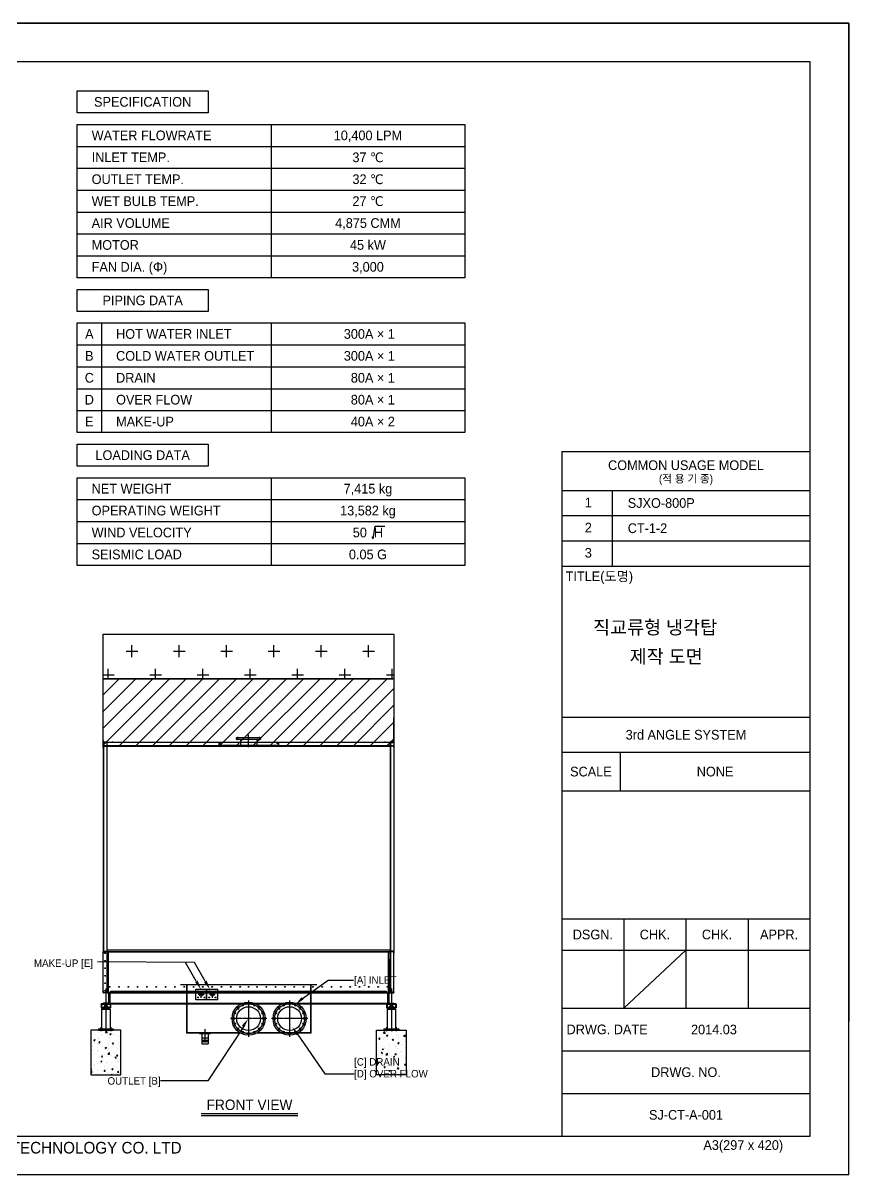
# Model space of a CAD drawing. Header units: millimetres. Extents: x 2322 to 24181, y 2355 to 17812.
# Drawn here: x 13104 to 24181, y 2355 to 17812 of the extents above; entities that cross this region are included whole.
import ezdxf
from ezdxf.enums import TextEntityAlignment as Align

# ---------------------------------------------------------------- set-up
doc = ezdxf.new("R2010")
doc.units = ezdxf.units.MM
for name, pattern in [('CENTER', [65, 60, -2, 1, -2]), ('DGN Style 4', [4.8, 2.4, -1.2, 0, -1.2]), ('HIDDEN', [3, 2, -1])]:
    doc.linetypes.add(name, pattern=pattern)
doc.layers.get('DEFPOINTS').update_dxf_attribs({"color": 140})
for name, color, linetype in [('CENTER', 1, 'CENTER'), ('냉각탑', 7, 'Continuous'), ('냉각탑_box', 1, 'Continuous'), ('냉각탑_dim', 1, 'Continuous'), ('냉각탑_form', 1, 'Continuous'), ('냉각탑_text', 3, 'Continuous'), ('숨은선', 5, 'HIDDEN')]:
    doc.layers.add(name, color=color, linetype=linetype)
doc.layers.add('L(c)', color=1, linetype='DGN Style 4', lineweight=5)
doc.styles.add('돋움', font='Dotum.ttf', dxfattribs={"width": 0.8})

# ---------------------------------------------------------------- blocks, each defined once
blk = doc.blocks.new('9가로피스')
at = {"color": 1}
blk.add_line((-4.5, 0), (4.5, 0), dxfattribs=at)
blk = doc.blocks.new('6세로피스')
at = {"color": 1}
blk.add_line((0, 3), (0, -3), dxfattribs=at)
blk = doc.blocks.new('_Dot스')
at = {"color": 1}
blk.add_line((3, 0), (-3, 0), dxfattribs=at)
blk = doc.blocks.new('6가로피스')
blk.add_blockref('_Dot스', (0, 0))
blk = doc.blocks.new('*U67')
at = {"color": 7}
blk.add_circle((0, 0), 12.5, dxfattribs=at)
blk = doc.blocks.new('9가로')
at = {"color": 1}
blk.add_line((-4.5, 0), (4.5, 0), dxfattribs=at)
blk = doc.blocks.new('*U68')
at = {"color": 7}
blk.add_circle((0, 0), 12.5, dxfattribs=at)
blk = doc.blocks.new('A$C7495f746')
for p, q in [((36, 368), (164, 368)), ((36, 363), (36, 368)), ((164, 363), (36, 363)), ((36, 363), (36, 313)), ((164, 313), (36, 313)), ((43, 363), (43, 320)), ((157, 320), (43, 320)), ((151, 368), (49, 368)), ((76, 334), (76, 320)), ((100, 320), (76, 320)), ((82, 338), (118, 338)), ((82, 313), (118, 313)), ((111, 320), (83, 320)), ((88, 334), (88, 320)), ((91, 295), (91, 313)), ((91, 295), (91, 313)), ((92, 338), (92, 356)), ((92, 338), (92, 356)), ((92, 356), (109, 356)), ((92, 313), (92, 295)), ((93, 356), (93, 338)), ((100, 320), (123, 320)), ((100, 320), (124, 320)), ((108, 356), (108, 338)), ((108, 313), (108, 295)), ((109, 338), (109, 356)), ((109, 338), (109, 356)), ((109, 295), (109, 313)), ((109, 295), (109, 313)), ((112, 334), (112, 320)), ((124, 334), (124, 320)), ((157, 363), (157, 320)), ((164, 363), (164, 368)), ((164, 363), (164, 313)), ((157, 295), (43, 295)), ((43, 295), (43, 31)), ((76, 309), (76, 296)), ((100, 296), (76, 296)), ((111, 295), (83, 295)), ((88, 309), (88, 296)), ((100, 296), (123, 296)), ((100, 296), (124, 296)), ((100, 295), (100, 31)), ((112, 309), (112, 296)), ((124, 309), (124, 296)), ((157, 295), (157, 31)), ((200, 31), (0, 31)), ((0, 31), (0, 13)), ((200, 13), (0, 13)), ((200, 31), (200, 13))]:
    blk.add_line(p, q)
for centre, radius, start, end in [((82, 332), 5.94, 17.2184, 162.7816), ((82, 307), 5.94, 17.2184, 162.7816), ((100, 318), 20.4, 90.4828, 127.3884), ((100, 293), 20.4, 90.4828, 127.3884), ((100, 318), 20.4, 52.6116, 89.5172), ((100, 293), 20.4, 52.6116, 89.5172), ((118, 332), 5.94, 17.2184, 162.7816), ((118, 307), 5.94, 17.2184, 162.7816)]:
    blk.add_arc(centre, radius, start, end)
at = {"layer": 'CENTER'}
for p, q in [((100, 378), (100, 0)), ((35, 53), (35, 0)), ((165, 53), (165, 0))]:
    blk.add_line(p, q, dxfattribs=at)

msp = doc.modelspace()

# ---------------------------------------------------------------- hatches: boundary and pattern name
h = msp.add_hatch()
h.set_pattern_fill('CROSS', scale=50)
h.set_pattern_definition([(0, (-359530.4, 1845803.1), (317.5, 317.5), [158.75, -476.25]), (90, (-359451.02, 1845723.73), (-317.5, 317.5), [158.75, -476.25])])
h.paths.add_polyline_path([(14179, 9612.7), (18079, 9612.7), (18079, 9012.7), (14179, 9012.7)])
h = msp.add_hatch()
h.set_pattern_fill('ANSI31', scale=50)
h.set_pattern_definition([(45, (-359530.4, 1845803.1), (-112.253202, 112.253202), [])])
h.paths.add_polyline_path([(14179, 9012.7), (18079, 9012.7), (18079, 8112.7), (14179, 8112.7)])

# ---------------------------------------------------------------- linework, layer by layer
for p, q in [((14179, 8184.7), (14179, 8490.7)), ((18079, 8184.7), (18079, 8490.7)), ((16294, 8222.7), (15964, 8222.7)), ((15964, 8222.7), (15964, 8202.7)), ((15966, 8200.7), (16292, 8200.7)), ((16020.9, 8200.7), (16020.9, 8120.7)), ((16237.2, 8200.7), (16237.2, 8120.7)), ((16294, 8202.7), (16294, 8222.7)), ((14183, 8184.7), (14179, 8184.7)), ((14179, 8162.7), (14179, 8182.7)), ((14181, 8182.7), (14179, 8182.7)), ((14229, 8162.7), (14179, 8162.7)), ((14179, 8160.7), (14179, 5354.7)), ((14229, 8160.7), (14179, 8160.7)), ((14179, 8160.7), (14229, 8160.7)), ((14229, 8112.7), (14179, 8112.7)), ((14179, 8092.7), (14179, 8112.7)), ((14181, 8092.7), (14179, 8092.7)), ((14183, 8090.7), (14179, 8090.7)), ((14181, 8164.7), (14181, 8182.7)), ((14227, 8164.7), (14181, 8164.7)), ((14181, 8110.7), (14181, 8092.7)), ((14181, 8110.7), (14227, 8110.7)), ((14183, 8166.7), (14183, 8184.7)), ((14183, 8166.7), (14229, 8166.7)), ((14183, 8108.7), (14183, 8090.7)), ((14183, 8108.7), (14229, 8108.7)), ((14227, 8166.7), (14227, 8164.7)), ((14227, 8110.7), (14227, 8108.7)), ((14229, 8160.7), (14229, 5354.7)), ((14231, 8162.7), (18027, 8162.7)), ((14231, 8112.7), (18027, 8112.7)), ((15729, 8148.7), (15729, 8118.7)), ((15729, 8148.7), (15749, 8148.7)), ((15729, 8118.7), (16529, 8118.7)), ((15731, 8146.7), (15731, 8120.7)), ((15731, 8146.7), (15749, 8146.7)), ((15731, 8120.7), (16527, 8120.7)), ((15749, 8148.7), (15749, 8146.7)), ((16509, 8148.7), (16509, 8146.7)), ((16529, 8148.7), (16509, 8148.7)), ((16527, 8146.7), (16509, 8146.7)), ((16527, 8146.7), (16527, 8120.7)), ((16529, 8148.7), (16529, 8118.7)), ((18075, 8166.7), (18029, 8166.7)), ((18029, 8162.7), (18079, 8162.7)), ((18029, 8160.7), (18029, 5354.7)), ((18029, 8160.7), (18079, 8160.7)), ((18079, 8160.7), (18029, 8160.7)), ((18029, 8112.7), (18079, 8112.7)), ((18075, 8108.7), (18029, 8108.7)), ((18031, 8166.7), (18031, 8164.7)), ((18031, 8164.7), (18077, 8164.7)), ((18031, 8110.7), (18031, 8108.7)), ((18077, 8110.7), (18031, 8110.7)), ((18075, 8166.7), (18075, 8184.7)), ((18075, 8184.7), (18079, 8184.7)), ((18075, 8108.7), (18075, 8090.7)), ((18075, 8090.7), (18079, 8090.7)), ((18077, 8164.7), (18077, 8182.7)), ((18077, 8182.7), (18079, 8182.7)), ((18077, 8110.7), (18077, 8092.7)), ((18077, 8092.7), (18079, 8092.7)), ((18079, 8162.7), (18079, 8182.7)), ((18079, 8160.7), (18079, 5354.7)), ((18079, 8092.7), (18079, 8112.7)), ((14179, 5354.7), (14229, 5354.7)), ((14229, 5352.7), (14179, 5352.7)), ((14179, 5332.7), (14179, 5352.7)), ((14229, 5352.7), (14179, 5352.7)), ((14179, 5332.7), (14179, 5352.7)), ((14181, 5332.7), (14179, 5332.7)), ((14181, 5332.7), (14179, 5332.7)), ((14183, 5330.7), (14179, 5330.7)), ((14179, 4824.7), (14179, 5330.7)), ((14183, 5330.7), (14179, 5330.7)), ((14179, 4824.7), (14179, 5330.7)), ((14181, 5350.7), (14181, 5332.7)), ((14181, 5350.7), (14227, 5350.7)), ((14181, 5350.7), (14181, 5332.7)), ((14181, 5350.7), (14227, 5350.7)), ((14183, 5348.7), (14183, 5330.7)), ((14183, 5348.7), (14229, 5348.7)), ((14183, 5348.7), (14183, 5330.7)), ((14183, 5348.7), (14229, 5348.7)), ((14227, 5350.7), (14227, 5348.7)), ((14227, 5350.7), (14227, 5348.7)), ((14229, 5352.7), (14229, 4802.7)), ((14229, 5352.7), (14229, 4802.7)), ((14231, 4802.7), (14231, 5375.7)), ((14231, 5352.7), (18027, 5352.7)), ((14231, 5352.7), (18027, 5352.7)), ((14251, 4802.7), (14251, 5352.7)), ((18007, 4802.7), (18007, 5352.7)), ((18027, 4802.7), (18027, 5375.7)), ((18079, 5354.7), (18029, 5354.7)), ((18029, 5352.7), (18029, 4802.7)), ((18029, 5352.7), (18079, 5352.7)), ((18075, 5348.7), (18029, 5348.7)), ((18031, 5350.7), (18031, 5348.7)), ((18077, 5350.7), (18031, 5350.7)), ((18075, 5348.7), (18075, 5330.7)), ((18075, 5330.7), (18079, 5330.7)), ((18077, 5350.7), (18077, 5332.7)), ((18077, 5332.7), (18079, 5332.7)), ((18079, 5332.7), (18079, 5352.7)), ((18079, 4824.7), (18079, 5330.7)), ((14183, 4824.7), (14179, 4824.7)), ((14183, 4824.7), (14179, 4824.7)), ((14179, 4802.7), (14179, 4822.7)), ((14181, 4822.7), (14179, 4822.7)), ((14179, 4802.7), (14179, 4822.7)), ((14181, 4822.7), (14179, 4822.7)), ((14179, 4802.7), (14179, 4801)), ((14179, 4802.7), (14179, 4801)), ((14254, 4802.7), (14179, 4802.7)), ((14229, 4802.7), (14179, 4802.7)), ((14229, 4802.7), (14179, 4802.7)), ((14181, 4804.7), (14181, 4822.7)), ((14181, 4804.7), (14181, 4822.7)), ((14227, 4804.7), (14181, 4804.7)), ((14227, 4804.7), (14181, 4804.7)), ((14241.7, 4794.1), (14182.7, 4797)), ((14183, 4806.7), (14183, 4824.7)), ((14183, 4806.7), (14183, 4824.7)), ((14183, 4806.7), (14229, 4806.7)), ((14183, 4806.7), (14229, 4806.7)), ((14227, 4806.7), (14227, 4804.7)), ((14227, 4806.7), (14227, 4804.7)), ((14231, 4802.7), (18027, 4802.7)), ((14254, 4802.7), (14254, 4652.7)), ((14281, 4822.7), (17977, 4822.7)), ((14281, 4802.7), (14281, 4822.7)), ((17044, 4907.9), (15214, 4907.9)), ((15214, 4907.9), (15214, 4904.7)), ((17044, 4904.7), (15214, 4904.7)), ((15295.8, 4907.9), (15295.8, 4257.9)), ((15299, 4907.9), (15299, 4257.9)), ((15421, 4705.9), (15421, 4849.9)), ((15421, 4849.9), (15565, 4849.9)), ((15565, 4705.9), (15565, 4849.9)), ((15571, 4705.9), (15571, 4849.9)), ((15571, 4849.9), (15715, 4849.9)), ((15715, 4705.9), (15715, 4849.9)), ((16959, 4907.9), (16959, 4257.9)), ((16962.2, 4907.9), (16962.2, 4257.9)), ((17044, 4907.9), (17044, 4904.7)), ((17977, 4802.7), (17977, 4822.7)), ((18004, 4802.7), (18004, 4652.7)), ((18004, 4802.7), (18079, 4802.7)), ((18016.4, 4794.1), (18075.4, 4797)), ((18075, 4806.7), (18029, 4806.7)), ((18029, 4802.7), (18079, 4802.7)), ((18031, 4806.7), (18031, 4804.7)), ((18031, 4804.7), (18077, 4804.7)), ((18075, 4806.7), (18075, 4824.7)), ((18075, 4824.7), (18079, 4824.7)), ((18077, 4804.7), (18077, 4822.7)), ((18077, 4822.7), (18079, 4822.7)), ((18079, 4802.7), (18079, 4822.7)), ((18079, 4802.7), (18079, 4801)), ((18079, 4802.7), (18079, 4801)), ((14179, 4654.3), (14179, 4653)), ((14179, 4652.7), (14179, 4654.3)), ((14254, 4652.7), (14179, 4652.7)), ((14254, 4652.7), (14179, 4652.7)), ((14241.7, 4661.3), (14182.7, 4658.3)), ((14249, 4786.1), (14249, 4669.3)), ((15565, 4705.9), (15421, 4705.9)), ((15715, 4705.9), (15571, 4705.9)), ((18004, 4652.7), (18079, 4652.7)), ((18004, 4652.7), (18079, 4652.7)), ((18009, 4786.1), (18009, 4669.3)), ((18016.4, 4661.3), (18075.4, 4658.3)), ((18079, 4654.3), (18079, 4653)), ((18079, 4652.7), (18079, 4654.3)), ((14314, 4297.7), (14114, 4297.7)), ((16016.3, 4261.1), (15295.8, 4261.1)), ((16021.9, 4257.9), (15295.8, 4257.9)), ((15469, 4263.1), (15469, 4266.3)), ((15469, 4266.3), (15619, 4266.3)), ((15469, 4263.1), (15619, 4263.1)), ((15469, 4252.7), (15469, 4255.9)), ((15469, 4255.9), (15619, 4255.9)), ((15469, 4252.7), (15619, 4252.7)), ((15499.5, 4263.1), (15499.5, 4113.1)), ((15499.5, 4252.7), (15499.5, 4145.9)), ((15499.5, 4195.9), (15588.6, 4195.9)), ((15588.6, 4263.1), (15588.6, 4113.1)), ((15588.6, 4252.7), (15588.6, 4145.9)), ((15619, 4266.3), (15619, 4263.1)), ((15619, 4255.9), (15619, 4252.7)), ((16962.2, 4257.9), (16236.2, 4257.9)), ((16962.2, 4261.1), (16241.8, 4261.1)), ((18144, 4297.7), (17944, 4297.7)), ((15499.5, 4163.1), (15588.6, 4163.1)), ((15499.5, 4145.9), (15588.6, 4145.9)), ((15499.5, 4113.1), (15588.6, 4113.1))]:
    msp.add_line(p, q)
at = {"color": 1}
for p, q in [((14204, 8165.7), (14204, 8159.7)), ((14204, 8115.7), (14204, 8109.7)), ((14236, 8125.2), (14222, 8125.2)), ((14236, 8050.2), (14222, 8050.2)), ((14233.5, 8087.7), (14224.5, 8087.7)), ((14233.5, 8081.7), (14224.5, 8081.7)), ((14261.5, 8115.7), (14261.5, 8109.7)), ((14304, 8169.7), (14304, 8155.7)), ((15766.5, 8115.7), (15766.5, 8109.7)), ((15911.5, 8115.7), (15911.5, 8109.7)), ((16056.5, 8115.7), (16056.5, 8109.7)), ((16201.5, 8115.7), (16201.5, 8109.7)), ((16346.5, 8115.7), (16346.5, 8109.7)), ((16491.5, 8115.7), (16491.5, 8109.7)), ((17954, 8169.7), (17954, 8155.7)), ((17996.5, 8115.7), (17996.5, 8109.7)), ((18022, 8125.2), (18036, 8125.2)), ((18022, 8050.2), (18036, 8050.2)), ((18024.5, 8087.7), (18033.5, 8087.7)), ((18024.5, 8081.7), (18033.5, 8081.7)), ((18054, 8165.7), (18054, 8159.7)), ((18054, 8115.7), (18054, 8109.7)), ((14233.5, 7956.7), (14224.5, 7956.7)), ((14233.5, 7937.7), (14224.5, 7937.7)), ((14233.5, 7894.7), (14224.5, 7894.7)), ((14233.5, 7886.2), (14224.5, 7886.2)), ((18024.5, 7956.7), (18033.5, 7956.7)), ((18024.5, 7937.7), (18033.5, 7937.7)), ((18024.5, 7894.7), (18033.5, 7894.7)), ((18024.5, 7886.2), (18033.5, 7886.2)), ((14233.5, 7844.7), (14224.5, 7844.7)), ((18024.5, 7844.7), (18033.5, 7844.7)), ((14233.5, 6766.7), (14224.5, 6766.7)), ((14233.5, 6738.7), (14224.5, 6738.7)), ((18024.5, 6766.7), (18033.5, 6766.7)), ((18024.5, 6738.7), (18033.5, 6738.7)), ((14236, 5465.2), (14222, 5465.2)), ((18022, 5465.2), (18036, 5465.2)), ((14204, 5355.7), (14204, 5349.7)), ((14236, 5390.2), (14222, 5390.2)), ((14233.5, 5365.7), (14224.5, 5365.7)), ((14304, 5359.7), (14304, 5345.7)), ((17954, 5359.7), (17954, 5345.7)), ((18022, 5390.2), (18036, 5390.2)), ((18024.5, 5365.7), (18033.5, 5365.7)), ((18054, 5355.7), (18054, 5349.7)), ((14233.5, 5039.7), (14224.5, 5039.7)), ((14233.5, 4989.7), (14224.5, 4989.7)), ((18024.5, 5039.7), (18033.5, 5039.7)), ((18024.5, 4989.7), (18033.5, 4989.7)), ((14204, 4811.7), (14204, 4793.7)), ((14204, 4810.8), (14204, 4792.8)), ((18054, 4811.7), (18054, 4793.7)), ((18054, 4810.8), (18054, 4792.8)), ((14214, 4661.7), (14214, 4643.7)), ((14214, 4658.7), (14214, 4646.7)), ((14245, 4765.2), (14263, 4765.2)), ((14245, 4690.2), (14263, 4690.2)), ((14246.5, 4765.2), (14261.5, 4765.2)), ((14246.5, 4690.2), (14261.5, 4690.2)), ((18013, 4765.2), (17995, 4765.2)), ((17995, 4690.2), (18013, 4690.2)), ((18013, 4690.2), (17995, 4690.2)), ((17996.5, 4765.2), (18011.5, 4765.2)), ((17996.5, 4690.2), (18011.5, 4690.2)), ((18044, 4661.7), (18044, 4643.7)), ((18044, 4658.7), (18044, 4646.7)), ((15499, 4270.8), (15499, 4261.8)), ((15589, 4270.8), (15589, 4261.8)), ((15491.4, 3181.5), (16791.4, 3181.5)), ((15491.4, 3151.5), (16791.4, 3151.5))]:
    msp.add_line(p, q, dxfattribs=at)
at = {"color": 7}
for p, q in [((14231, 5375.7), (18027, 5375.7)), ((16959, 4907.9), (16959, 4257.9))]:
    msp.add_line(p, q, dxfattribs=at)
at = {"color": 8}
for p, q in [((14414, 4297.7), (14014, 4297.7)), ((14014, 4297.7), (14014, 3697.7)), ((14414, 3697.7), (14414, 4297.7)), ((17844, 3697.7), (17844, 4297.7)), ((17844, 4297.7), (18244, 4297.7)), ((18244, 4297.7), (18244, 3697.7)), ((14014, 3697.7), (14414, 3697.7)), ((18244, 3697.7), (17844, 3697.7))]:
    msp.add_line(p, q, dxfattribs=at)
at = {"color": 8, "linetype": 'Continuous'}
for p, q in [((14020.1, 4269.4), (14020.1, 4269.4)), ((14026, 4247.5), (14026, 4247.5)), ((14117.1, 4180.6), (14117.1, 4180.6)), ((14120.8, 4183.3), (14120.8, 4183.3)), ((14123.8, 4267.9), (14123.8, 4267.9)), ((14161.6, 4241.7), (14161.6, 4241.7)), ((14168.2, 4294.9), (14168.2, 4294.9)), ((14170.7, 4219.9), (14170.7, 4219.9)), ((14208.7, 4267.3), (14228.5, 4287.9)), ((14208.7, 4267.3), (14231.3, 4263.8)), ((14231.3, 4263.8), (14228.5, 4287.9)), ((14234.3, 4228.2), (14234.3, 4228.2)), ((14249.1, 4199.6), (14249.1, 4199.6)), ((14252.1, 4284.1), (14252.1, 4284.1)), ((14265.2, 4206), (14265.2, 4206)), ((14268.4, 4245.9), (14286.2, 4252.7)), ((14268.4, 4245.9), (14281.1, 4237.4)), ((14281.1, 4237.4), (14286.2, 4252.7)), ((14297.2, 4236), (14297.2, 4236)), ((14330.4, 4240.9), (14330.4, 4240.9)), ((14381, 4218.6), (14381, 4218.6)), ((14413.3, 4231.4), (14413.3, 4231.4)), ((17869.9, 4287.3), (17869.9, 4287.3)), ((17873.1, 4216.2), (17873.1, 4216.2)), ((17875.1, 4178.8), (17887.4, 4193.4)), ((17875.1, 4178.8), (17890.3, 4177.5)), ((17878.2, 4190), (17878.2, 4190)), ((17881.2, 4274.5), (17881.2, 4274.5)), ((17890.2, 4177.4), (17887.2, 4193.4)), ((17926.6, 4182.1), (17926.6, 4182.1)), ((17936.5, 4257.7), (17956.3, 4278.3)), ((17936.5, 4257.7), (17959.1, 4254.2)), ((17959, 4254.1), (17956.2, 4278.3)), ((17966.9, 4198.4), (17966.9, 4198.4)), ((17980.5, 4226.7), (17998.3, 4233.5)), ((17980.5, 4226.7), (17993.2, 4218.1)), ((17993.2, 4218.1), (17998.3, 4233.5)), ((17995.9, 4175.2), (17995.9, 4175.2)), ((17999.1, 4267), (17999.1, 4267)), ((18008.6, 4210.5), (18008.6, 4210.5)), ((18008.6, 4207.9), (18008.6, 4207.9)), ((18011.7, 4292.4), (18011.7, 4292.4)), ((18057.3, 4162.9), (18069.5, 4177.5)), ((18062.2, 4176.3), (18062.2, 4176.3)), ((18062.7, 4275.3), (18062.7, 4275.3)), ((18072.4, 4161.5), (18069.4, 4177.4)), ((18092.1, 4187.8), (18092.1, 4187.8)), ((18115.1, 4223.8), (18115.1, 4223.8)), ((18136.9, 4224.1), (18136.9, 4224.1)), ((18144.2, 4204.7), (18144.2, 4204.7)), ((18158.9, 4288), (18158.9, 4288)), ((18207.5, 4215.7), (18230.1, 4212.2)), ((18207.6, 4215.6), (18227.3, 4236.2)), ((18230.1, 4212.1), (18227.3, 4236.2)), ((14030.1, 4083.6), (14030.1, 4083.6)), ((14037, 4019.5), (14037, 4019.5)), ((14055, 4164), (14072.8, 4170.8)), ((14055, 4164), (14067.6, 4155.5)), ((14067.6, 4155.5), (14072.8, 4170.8)), ((14100.6, 4027.9), (14100.6, 4027.9)), ((14103.8, 4119.7), (14103.8, 4119.7)), ((14106.6, 4029), (14106.6, 4029)), ((14112.1, 4112), (14112.1, 4112)), ((14117.7, 4098.8), (14117.7, 4098.8)), ((14119.7, 4131.4), (14132, 4146)), ((14119.7, 4131.4), (14134.9, 4130.1)), ((14134.8, 4130.1), (14131.9, 4146)), ((14165.7, 4077.8), (14165.7, 4077.8)), ((14167.4, 4128.1), (14167.4, 4128.1)), ((14196.8, 4040.5), (14196.8, 4040.5)), ((14206.6, 4061.7), (14224.4, 4068.6)), ((14206.6, 4061.7), (14219.2, 4053.2)), ((14219.2, 4053.2), (14224.4, 4068.5)), ((14242.9, 4030.5), (14242.9, 4030.5)), ((14246, 4115), (14246, 4115)), ((14247.7, 4106.2), (14247.7, 4106.2)), ((14254.7, 4054.4), (14254.7, 4054.4)), ((14263.6, 4140.7), (14263.6, 4140.7)), ((14301.3, 4072.1), (14301.3, 4072.1)), ((14301.9, 4115.5), (14314.2, 4130.1)), ((14301.9, 4115.5), (14317.1, 4114.1)), ((14317, 4114.1), (14314, 4130)), ((14357.2, 4061.7), (14357.2, 4061.7)), ((14374.8, 4049.5), (14374.8, 4049.5)), ((14377.9, 4134.1), (14377.9, 4134.1)), ((14383.3, 4100.5), (14383.3, 4100.5)), ((14402.8, 4079.9), (14402.8, 4079.9)), ((17865.5, 4066.6), (17865.5, 4066.6)), ((17872, 4020.9), (17872, 4020.9)), ((17875.1, 4105.4), (17875.1, 4105.4)), ((17918.7, 4042.5), (17936.5, 4049.3)), ((17918.7, 4042.5), (17931.4, 4033.9)), ((17929.1, 4075), (17929.1, 4075)), ((17931.4, 4033.9), (17936.5, 4049.3)), ((17932.3, 4166.8), (17932.3, 4166.8)), ((17956.4, 4046.8), (17956.4, 4046.8)), ((17958.1, 4081.3), (17958.1, 4081.3)), ((18002.4, 4038.8), (18002.4, 4038.8)), ((18005.5, 4123.3), (18005.5, 4123.3)), ((18025.3, 4087.6), (18025.3, 4087.6)), ((18057.3, 4162.9), (18072.5, 4161.5)), ((18093.7, 4075.6), (18093.7, 4075.6)), ((18104.6, 4072.2), (18104.6, 4072.2)), ((18130.7, 4055), (18130.7, 4055)), ((18132.1, 4124.4), (18144.8, 4115.9)), ((18132.2, 4124.4), (18149.9, 4131.2)), ((18133.8, 4139.6), (18133.8, 4139.6)), ((18144.8, 4115.9), (18149.9, 4131.2)), ((18185.7, 4108.8), (18185.7, 4108.8)), ((18197.8, 4170.6), (18197.8, 4170.6)), ((18229.3, 4069.9), (18229.3, 4069.9)), ((18239.5, 4146.9), (18244, 4152.4)), ((18239.5, 4146.9), (18244, 4146.5)), ((14019.3, 3947.8), (14019.3, 3947.8)), ((14033.8, 3927.7), (14033.8, 3927.7)), ((14061.6, 3982.8), (14061.6, 3982.8)), ((14111.5, 3929.6), (14111.5, 3929.6)), ((14114.6, 4014.2), (14114.6, 4014.2)), ((14130, 3940.4), (14130, 3940.4)), ((14144.8, 3877.5), (14162.6, 3884.4)), ((14144.8, 3877.5), (14157.4, 3869)), ((14155, 3940.4), (14167.2, 3954.9)), ((14155, 3940.3), (14170.1, 3939)), ((14157.4, 3869), (14162.6, 3884.3)), ((14170, 3939), (14167.1, 3954.9)), ((14167.4, 3973.2), (14167.4, 3973.2)), ((14197.2, 3977.1), (14197.2, 3977.1)), ((14239.8, 3945.9), (14239.8, 3945.9)), ((14242.4, 3977.8), (14262.2, 3998.5)), ((14242.4, 3977.9), (14265, 3974.4)), ((14265, 3974.3), (14262.2, 3998.5)), ((14264.5, 3884.3), (14264.5, 3884.3)), ((14287.2, 3869.7), (14287.2, 3869.7)), ((14290.4, 3961.5), (14290.4, 3961.5)), ((14315.6, 3998.7), (14315.6, 3998.7)), ((14332.8, 3971.4), (14332.8, 3971.4)), ((14337.1, 3924.4), (14349.4, 3939)), ((14337.1, 3924.4), (14352.3, 3923.1)), ((14352.2, 3923.1), (14349.3, 3939)), ((14354, 3969.8), (14354, 3969.8)), ((14358.2, 3959.5), (14376, 3966.3)), ((14358.2, 3959.4), (14370.9, 3950.9)), ((14368.6, 3880.4), (14368.6, 3880.4)), ((14370.9, 3950.9), (14376, 3966.3)), ((14371.7, 3964.9), (14371.7, 3964.9)), ((14383.4, 3882.3), (14383.4, 3882.3)), ((14412.6, 3909.8), (14412.6, 3909.8)), ((17856.9, 3858.3), (17874.7, 3865.1)), ((17862.3, 3974.8), (17862.3, 3974.8)), ((17868.9, 3936.3), (17868.9, 3936.3)), ((17869.2, 3965.6), (17869.2, 3965.6)), ((17869.6, 3849.8), (17874.7, 3865.1)), ((17891.6, 3887.3), (17891.6, 3887.3)), ((17908.6, 3951.5), (17908.6, 3951.5)), ((17910.4, 3987.7), (17922.6, 4002.3)), ((17910.4, 3987.7), (17925.5, 3986.4)), ((17925.4, 3986.4), (17922.5, 4002.3)), ((17958.5, 3987.5), (17958.5, 3987.5)), ((17962.2, 3917.4), (17962.2, 3917.4)), ((17966.2, 3876.7), (17966.2, 3876.7)), ((17970.1, 3968.2), (17992.7, 3964.7)), ((17970.2, 3968.2), (17989.9, 3988.8)), ((17992.7, 3964.7), (17989.9, 3988.8)), ((17996.2, 3869.6), (17996.2, 3869.6)), ((17999.3, 3954.2), (17999.3, 3954.2)), ((18017.3, 3991), (18017.3, 3991)), ((18044.2, 3945.8), (18044.2, 3945.8)), ((18052.1, 3908.4), (18052.1, 3908.4)), ((18070.3, 3940.2), (18083, 3931.7)), ((18070.4, 3940.2), (18088.1, 3947.1)), ((18083, 3931.7), (18088.1, 3947)), ((18092.5, 3971.8), (18104.8, 3986.4)), ((18092.5, 3971.8), (18107.7, 3970.5)), ((18097.8, 3911.7), (18097.8, 3911.7)), ((18107.6, 3970.5), (18104.7, 3986.4)), ((18114.3, 3902.2), (18114.3, 3902.2)), ((18115.6, 3916.8), (18115.6, 3916.8)), ((18118.9, 4008.6), (18118.9, 4008.6)), ((18124.5, 3885.9), (18124.5, 3885.9)), ((18127.6, 3970.5), (18127.6, 3970.5)), ((18165.4, 4016.5), (18165.4, 4016.5)), ((18179.8, 3940.1), (18179.8, 3940.1)), ((18182.5, 4017), (18182.5, 4017)), ((18211.8, 3929.4), (18211.8, 3929.4)), ((18233.4, 3906), (18233.4, 3906)), ((18241.2, 3926.1), (18244, 3929.1)), ((18241.2, 3926.2), (18244, 3925.7)), ((14014, 3772.4), (14020.3, 3779.8)), ((14014, 3764.7), (14023.2, 3763.9)), ((14014, 3739.8), (14024.8, 3751)), ((14014, 3729), (14027.6, 3727)), ((14023.1, 3763.9), (14020.2, 3779.8)), ((14027.6, 3726.9), (14024.8, 3751)), ((14063.2, 3840.2), (14063.2, 3840.2)), ((14065.7, 3818.9), (14065.7, 3818.9)), ((14097.2, 3718.2), (14097.2, 3718.2)), ((14105.3, 3760.5), (14105.3, 3760.5)), ((14108.4, 3845.1), (14108.4, 3845.1)), ((14116.3, 3858.9), (14116.3, 3858.9)), ((14147.7, 3847.3), (14147.7, 3847.3)), ((14156.8, 3761.1), (14156.8, 3761.1)), ((14190.2, 3749.3), (14202.5, 3763.9)), ((14190.2, 3749.3), (14205.4, 3748)), ((14201.3, 3813.2), (14201.3, 3813.2)), ((14205.3, 3747.9), (14202.3, 3763.9)), ((14220.4, 3769.5), (14220.4, 3769.5)), ((14223.6, 3861.3), (14223.6, 3861.3)), ((14232.8, 3712.5), (14232.8, 3712.5)), ((14233.6, 3776.8), (14233.6, 3776.8)), ((14236.7, 3861.3), (14236.7, 3861.3)), ((14254, 3732.8), (14254, 3732.8)), ((14283.3, 3841.6), (14283.3, 3841.6)), ((14296.4, 3775.3), (14314.2, 3782.1)), ((14296.4, 3775.3), (14309.1, 3766.7)), ((14309.1, 3766.7), (14314.2, 3782.1)), ((14316.5, 3782.1), (14316.5, 3782.1)), ((14336.9, 3807.5), (14336.9, 3807.5)), ((14362.4, 3711.3), (14362.4, 3711.3)), ((14365.5, 3795.8), (14365.5, 3795.8)), ((14372.4, 3733.4), (14384.6, 3747.9)), ((14372.4, 3733.4), (14387.6, 3732)), ((14387.5, 3732), (14384.5, 3747.9)), ((14402.1, 3758.2), (14402.1, 3758.2)), ((17856.9, 3858.3), (17869.6, 3849.8)), ((17858.1, 3822.4), (17858.1, 3822.4)), ((17862.7, 3767.2), (17862.7, 3767.2)), ((17865.8, 3851.8), (17865.8, 3851.8)), ((17945.6, 3796.7), (17957.8, 3811.3)), ((17945.6, 3796.7), (17960.8, 3795.4)), ((17955.7, 3725.2), (17955.7, 3725.2)), ((17960.7, 3795.3), (17957.7, 3811.3)), ((17982, 3716.4), (17982, 3716.4)), ((17985.2, 3808.2), (17985.2, 3808.2)), ((17993.1, 3785.1), (17993.1, 3785.1)), ((17993.7, 3816.7), (17993.7, 3816.7)), ((18008.5, 3756), (18026.3, 3762.9)), ((18008.5, 3756), (18021.2, 3747.5)), ((18021.2, 3747.5), (18026.3, 3762.8)), ((18048.8, 3816.6), (18048.8, 3816.6)), ((18078.2, 3729.1), (18078.2, 3729.1)), ((18103.8, 3750.6), (18103.8, 3750.6)), ((18118.3, 3716.8), (18118.3, 3716.8)), ((18121.4, 3801.4), (18121.4, 3801.4)), ((18127.8, 3780.7), (18140, 3795.3)), ((18127.8, 3780.7), (18143, 3779.4)), ((18129.3, 3811), (18129.3, 3811)), ((18142.8, 3779.4), (18139.9, 3795.3)), ((18145, 3829.3), (18145, 3829.3)), ((18222, 3838), (18239.7, 3844.8)), ((18222, 3837.9), (18234.6, 3829.4)), ((18234.6, 3829.4), (18239.7, 3844.8)), ((18238.6, 3750.2), (18238.6, 3750.2)), ((14094.3, 3697.7), (14100.8, 3700.2)), ((14100, 3697.7), (14100.8, 3700.2)), ((14105.8, 3707.4), (14105.8, 3707.4)), ((14285, 3697.7), (14295.9, 3709)), ((14297.2, 3697.7), (14295.8, 3709)), ((14368.4, 3706.8), (14368.4, 3706.8)), ((14410.1, 3703.1), (14410.1, 3703.1)), ((17918.4, 3708), (17918.4, 3708)), ((17990, 3700.5), (17990, 3700.5)), ((18022, 3697.7), (18023.6, 3699.3)), ((18023.8, 3697.7), (18023.6, 3699.3))]:
    msp.add_line(p, q, dxfattribs=at)
at = {"color": 2}
for p, q in [((15499, 4264.1), (15499, 4258.1)), ((15589, 4264.1), (15589, 4258.1))]:
    msp.add_line(p, q, dxfattribs=at)
for points in [[(14179, 9612.7), (18079, 9612.7), (18079, 9012.7), (14179, 9012.7)], [(14179, 9012.7), (18079, 9012.7), (18079, 8112.7), (14179, 8112.7)]]:
    msp.add_lwpolyline(points, close=True)
for centre, radius in [((14204, 5327.7), 3), ((14204, 5227.7), 3), ((14204, 5127.7), 3), ((14204, 5027.7), 3), ((14204, 4927.7), 3), ((14204, 4827.7), 3), ((14266, 4877.7), 4.5), ((14391, 4877.7), 4.5), ((14516, 4877.7), 4.5), ((14641, 4877.7), 4.5), ((14766, 4877.7), 4.5), ((14891, 4877.7), 4.5), ((15016, 4877.7), 4.5), ((15141, 4877.7), 4.5), ((15266, 4877.7), 4.5), ((15391, 4877.7), 4.5), ((15451, 4819.9), 4.5), ((15493, 4777.9), 24.3), ((15516, 4877.7), 4.5), ((15535, 4819.9), 4.5), ((15601, 4819.9), 4.5), ((15643, 4777.9), 24.3), ((15641, 4877.7), 4.5), ((15685, 4819.9), 4.5), ((15766, 4877.7), 4.5), ((15891, 4877.7), 4.5), ((16016, 4877.7), 4.5), ((16129, 4877.7), 4.5), ((16242, 4877.7), 4.5), ((16367, 4877.7), 4.5), ((16492, 4877.7), 4.5), ((16617, 4877.7), 4.5), ((16742, 4877.7), 4.5), ((16867, 4877.7), 4.5), ((16992, 4877.7), 4.5), ((17117, 4877.7), 4.5), ((17242, 4877.7), 4.5), ((17367, 4877.7), 4.5), ((17492, 4877.7), 4.5), ((17617, 4877.7), 4.5), ((17742, 4877.7), 4.5), ((17867, 4877.7), 4.5), ((17992, 4877.7), 4.5), ((15451, 4735.9), 4.5), ((15535, 4735.9), 4.5), ((15601, 4735.9), 4.5), ((15685, 4735.9), 4.5)]:
    msp.add_circle(centre, radius)
at = {"color": 7}
for centre, radius in [((16129, 4452.9), 222.5), ((16679, 4452.9), 222.5), ((16129, 4452.9), 159.3), ((16679, 4452.9), 159.3)]:
    msp.add_circle(centre, radius, dxfattribs=at)
for centre, radius, start, end in [((15966, 8202.7), 2, 180, 270), ((16292, 8202.7), 2, 270, 0), ((14183, 4801), 4, 180, 265), ((14241, 4786.1), 8, 0, 85), ((18017, 4786.1), 8, 95, 180), ((18075, 4801), 4, 275, 0), ((14183, 4654.3), 4, 95, 180), ((14241, 4669.3), 8, 275, 0), ((18017, 4669.3), 8, 180, 265), ((18075, 4654.3), 4, 0, 85)]:
    msp.add_arc(centre, radius, start, end)
at = {"layer": 'CENTER'}
for p, q in [((16129, 8096.1), (16129, 8261.7)), ((14211.5, 5327.7), (14196.5, 5327.7)), ((14204, 5335.2), (14204, 5320.2)), ((14211.5, 5227.7), (14196.5, 5227.7)), ((14211.5, 5127.7), (14196.5, 5127.7)), ((14204, 5235.2), (14204, 5220.2)), ((14204, 5135.2), (14204, 5120.2)), ((14211.5, 5027.7), (14196.5, 5027.7)), ((14204, 5035.2), (14204, 5020.2)), ((14211.5, 4927.7), (14196.5, 4927.7)), ((14211.5, 4827.7), (14196.5, 4827.7)), ((14204, 4935.2), (14204, 4920.2)), ((14204, 4835.2), (14204, 4820.2)), ((14214, 4857.2), (14214, 4603.4)), ((14273.5, 4877.7), (14258.5, 4877.7)), ((14266, 4870.2), (14266, 4885.2)), ((14398.5, 4877.7), (14383.5, 4877.7)), ((14391, 4870.2), (14391, 4885.2)), ((14523.5, 4877.7), (14508.5, 4877.7)), ((14516, 4870.2), (14516, 4885.2)), ((14648.5, 4877.7), (14633.5, 4877.7)), ((14641, 4870.2), (14641, 4885.2)), ((14773.5, 4877.7), (14758.5, 4877.7)), ((14766, 4870.2), (14766, 4885.2)), ((14898.5, 4877.7), (14883.5, 4877.7)), ((14891, 4870.2), (14891, 4885.2)), ((15023.5, 4877.7), (15008.5, 4877.7)), ((15016, 4870.2), (15016, 4885.2)), ((15148.5, 4877.7), (15133.5, 4877.7)), ((15141, 4870.2), (15141, 4885.2)), ((15273.5, 4877.7), (15258.5, 4877.7)), ((15266, 4870.2), (15266, 4885.2)), ((15398.5, 4877.7), (15383.5, 4877.7)), ((15391, 4870.2), (15391, 4885.2)), ((15458.5, 4819.9), (15443.5, 4819.9)), ((15451, 4827.4), (15451, 4812.4)), ((15493, 4733.4), (15493, 4822.4)), ((15523.5, 4877.7), (15508.5, 4877.7)), ((15516, 4870.2), (15516, 4885.2)), ((15527.5, 4819.9), (15542.5, 4819.9)), ((15535, 4827.4), (15535, 4812.4)), ((15608.5, 4819.9), (15593.5, 4819.9)), ((15601, 4827.4), (15601, 4812.4)), ((15648.5, 4877.7), (15633.5, 4877.7)), ((15641, 4870.2), (15641, 4885.2)), ((15643, 4733.4), (15643, 4822.4)), ((15677.5, 4819.9), (15692.5, 4819.9)), ((15685, 4827.4), (15685, 4812.4)), ((15773.5, 4877.7), (15758.5, 4877.7)), ((15766, 4870.2), (15766, 4885.2)), ((15898.5, 4877.7), (15883.5, 4877.7)), ((15891, 4870.2), (15891, 4885.2)), ((16023.5, 4877.7), (16008.5, 4877.7)), ((16016, 4870.2), (16016, 4885.2)), ((16136.5, 4877.7), (16121.5, 4877.7)), ((16129, 4870.2), (16129, 4885.2)), ((16249.5, 4877.7), (16234.5, 4877.7)), ((16242, 4870.2), (16242, 4885.2)), ((16374.5, 4877.7), (16359.5, 4877.7)), ((16367, 4870.2), (16367, 4885.2)), ((16499.5, 4877.7), (16484.5, 4877.7)), ((16492, 4870.2), (16492, 4885.2)), ((16624.5, 4877.7), (16609.5, 4877.7)), ((16617, 4870.2), (16617, 4885.2)), ((16749.5, 4877.7), (16734.5, 4877.7)), ((16742, 4870.2), (16742, 4885.2)), ((16874.5, 4877.7), (16859.5, 4877.7)), ((16867, 4870.2), (16867, 4885.2)), ((16999.5, 4877.7), (16984.5, 4877.7)), ((16992, 4870.2), (16992, 4885.2)), ((17124.5, 4877.7), (17109.5, 4877.7)), ((17117, 4870.2), (17117, 4885.2)), ((17249.5, 4877.7), (17234.5, 4877.7)), ((17242, 4870.2), (17242, 4885.2)), ((17374.5, 4877.7), (17359.5, 4877.7)), ((17367, 4870.2), (17367, 4885.2)), ((17499.5, 4877.7), (17484.5, 4877.7)), ((17492, 4870.2), (17492, 4885.2)), ((17624.5, 4877.7), (17609.5, 4877.7)), ((17617, 4870.2), (17617, 4885.2)), ((17749.5, 4877.7), (17734.5, 4877.7)), ((17742, 4870.2), (17742, 4885.2)), ((17874.5, 4877.7), (17859.5, 4877.7)), ((17867, 4870.2), (17867, 4885.2)), ((17999.5, 4877.7), (17984.5, 4877.7)), ((17992, 4870.2), (17992, 4885.2)), ((18044, 4857.2), (18044, 4603.4)), ((15458.5, 4735.9), (15443.5, 4735.9)), ((15451, 4743.4), (15451, 4728.4)), ((15531.4, 4777.9), (15454.6, 4777.9)), ((15527.5, 4735.9), (15542.5, 4735.9)), ((15535, 4743.4), (15535, 4728.4)), ((15608.5, 4735.9), (15593.5, 4735.9)), ((15601, 4743.4), (15601, 4728.4)), ((15681.4, 4777.9), (15604.6, 4777.9)), ((15677.5, 4735.9), (15692.5, 4735.9)), ((15685, 4743.4), (15685, 4728.4)), ((16129, 4697.9), (16129, 4207.9)), ((16679, 4697.9), (16679, 4207.9)), ((16374, 4452.9), (15884, 4452.9)), ((16924, 4452.9), (16434, 4452.9)), ((15544, 4308.7), (15544, 4131.3)), ((15544.1, 4313.3), (15544.1, 4193.3))]:
    msp.add_line(p, q, dxfattribs=at)
for centre in [(16129, 4452.9), (16679, 4452.9)]:
    msp.add_circle(centre, 200, dxfattribs=at)
at = {"layer": 'DEFPOINTS'}
for p, q in [((24181.3, 17812.4), (2322.1, 17812.4)), ((2322.1, 17812.4), (24181.3, 17812.4)), ((24181.3, 17812.4), (24181.3, 4415.9)), ((24181.3, 2354.8), (24181.3, 17812.4)), ((24181.3, 17812.4), (24181.3, 4415.9)), ((24181.3, 2354.8), (2322.1, 2354.8))]:
    msp.add_line(p, q, dxfattribs=at)
at = {"layer": 'L(c)'}
for p, q in [((15984, 8232.7), (15984, 8190.7)), ((16129, 8186.7), (16129, 8246.7)), ((16129, 8232.7), (16129, 8190.7)), ((16274, 8232.7), (16274, 8190.7))]:
    msp.add_line(p, q, dxfattribs=at)
at = {"layer": '냉각탑'}
for p, q in [((14266, 4802.7), (14266, 4652.7)), ((17992, 4795.2), (14266, 4795.2)), ((17992, 4802.7), (17992, 4652.7)), ((14266, 4660.2), (17992, 4660.2))]:
    msp.add_line(p, q, dxfattribs=at)
msp.add_lwpolyline([(18004, 4802.7), (14254, 4802.7), (14254, 4652.7), (18004, 4652.7)], close=True, dxfattribs=at)
at = {"layer": '냉각탑_box'}
for p, q in [((13829.1, 16902), (15586.9, 16902)), ((13829.1, 16607.9), (13829.1, 16902)), ((15586.9, 16902), (15586.9, 16607.9)), ((15586.9, 16607.9), (13829.1, 16607.9)), ((13829.1, 16451.9), (19029.9, 16451.9)), ((13829.1, 14393.5), (13829.1, 16451.9)), ((16429.5, 16451.9), (16429.5, 14393.5)), ((19029.9, 16451.9), (19029.9, 14393.5)), ((13829.1, 16157.9), (19029.9, 16157.9)), ((13829.1, 15863.8), (19029.9, 15863.8)), ((13829.1, 15569.8), (19029.9, 15569.8)), ((13829.1, 15275.7), (19029.9, 15275.7)), ((13829.1, 14981.7), (19029.9, 14981.7)), ((13829.1, 14687.6), (19029.9, 14687.6)), ((19029.9, 14393.5), (13829.1, 14393.5)), ((13829.1, 14237.5), (15586.9, 14237.5)), ((13829.1, 13943.5), (13829.1, 14237.5)), ((15586.9, 14237.5), (15586.9, 13943.5)), ((15586.9, 13943.5), (13829.1, 13943.5)), ((13829.1, 13787.5), (19029.9, 13787.5)), ((13829.1, 12317.2), (13829.1, 13787.5)), ((14156.8, 13787.5), (14156.8, 12317.2)), ((16429.5, 13787.5), (16429.5, 12317.2)), ((19029.9, 13787.5), (19029.9, 12317.2)), ((13829.1, 13493.4), (19029.9, 13493.4)), ((13829.1, 13199.4), (19029.9, 13199.4)), ((13829.1, 12905.3), (19029.9, 12905.3)), ((13829.1, 12611.3), (19029.9, 12611.3)), ((19029.9, 12317.2), (13829.1, 12317.2)), ((13829.1, 12161.2), (15586.9, 12161.2)), ((13829.1, 11867.2), (13829.1, 12161.2)), ((15586.9, 12161.2), (15586.9, 11867.2)), ((15586.9, 11867.2), (13829.1, 11867.2)), ((13829.1, 11711.2), (19029.9, 11711.2)), ((13829.1, 10535), (13829.1, 11711.2)), ((16429.5, 11711.2), (16429.5, 10535)), ((19029.9, 11711.2), (19029.9, 10535)), ((13829.1, 11417.1), (19029.9, 11417.1)), ((13829.1, 11123.1), (19029.9, 11123.1)), ((13829.1, 10829), (19029.9, 10829)), ((19029.9, 10535), (13829.1, 10535))]:
    msp.add_line(p, q, dxfattribs=at)
at = {"layer": '냉각탑_dim', "linetype": 'ByBlock', "lineweight": -2}
for p, q in [((15402.9, 5204.1), (14101.9, 5214.7)), ((15427.7, 4953.4), (15282.9, 5204.1)), ((15547.7, 4953.4), (15402.9, 5204.1)), ((16851.7, 4725), (17196.1, 4970.6)), ((17196.1, 4970.6), (17534.5, 4970.6)), ((16058.6, 4343), (15583.8, 3617)), ((16783.2, 4242), (17153.7, 3713.7)), ((17153.7, 3713.7), (17544.5, 3713.7)), ((15583.8, 3617), (14949, 3617))]:
    msp.add_line(p, q, dxfattribs=at)
at = {"layer": '냉각탑_dim'}
for points in [[(15409.6, 4942.9), (15490.2, 4845.1), (15445.7, 4963.8)], [(15529.6, 4942.9), (15610.2, 4845.1), (15565.7, 4963.8)], [(16865.5, 4709.5), (16758.5, 4641.7), (16837.8, 4740.5)], [(16036.6, 4357.1), (16122.4, 4450.3), (16071.5, 4334.2)], [(16766.1, 4230), (16711.4, 4344.3), (16800.2, 4253.9)]]:
    msp.add_solid(points, dxfattribs=at)
at = {"layer": '냉각탑_form'}
for p, q in [((23660.8, 17292), (2842.6, 17292)), ((23660.8, 2875.3), (23660.8, 17292)), ((20329.9, 12061.4), (20329.9, 2875.3)), ((20329.9, 12061.4), (23660.8, 12061.4)), ((20329.9, 12061.4), (23660.8, 12061.4)), ((20329.9, 11540.9), (23660.8, 11540.9)), ((21006.5, 11540.9), (21006.5, 10526)), ((20329.9, 11202.6), (23660.8, 11202.6)), ((20329.9, 10864.3), (23660.8, 10864.3)), ((20329.9, 10526), (23660.8, 10526)), ((20329.9, 10526), (23660.8, 10526)), ((20329.9, 8496.2), (23660.8, 8496.2)), ((20329.9, 8027.8), (23660.8, 8027.8)), ((21110.6, 8027.8), (21110.6, 7507.4)), ((20329.9, 7507.4), (23660.8, 7507.4)), ((20329.9, 5789.9), (23660.8, 5789.9)), ((21162.7, 5789.9), (21162.7, 4592.8)), ((21995.4, 5789.9), (21995.4, 4592.8)), ((22828.1, 5789.9), (22828.1, 4592.8)), ((20329.9, 5373.5), (23660.8, 5373.5)), ((21995.4, 5373.5), (21162.7, 4592.8)), ((20329.9, 4592.8), (23660.8, 4592.8)), ((20329.9, 4020.3), (23660.8, 4020.3)), ((20329.9, 3447.8), (23660.8, 3447.8)), ((2842.6, 2875.3), (23660.8, 2875.3))]:
    msp.add_line(p, q, dxfattribs=at)
at = {"layer": '냉각탑_text'}
for p, q in [((17798.3, 10893), (17827.4, 11059.1)), ((17827.4, 11059.1), (17957.4, 11059.1)), ((17782.5, 10918.7), (17798.3, 10893))]:
    msp.add_line(p, q, dxfattribs=at)
at = {"layer": '숨은선', "ltscale": 4}
for p, q in [((14181, 8160.7), (14181, 5354.7)), ((14227, 8158.7), (14181, 8158.7)), ((14181, 8158.7), (14227, 8158.7)), ((14227, 8160.7), (14227, 5354.7)), ((14231, 8164.7), (18027, 8164.7)), ((14231, 8110.7), (18027, 8110.7)), ((18025, 8162.7), (18025, 8112.7)), ((18031, 8160.7), (18031, 5354.7)), ((18031, 8158.7), (18077, 8158.7)), ((18077, 8158.7), (18031, 8158.7)), ((18077, 8160.7), (18077, 5354.7)), ((14181, 5356.7), (14227, 5356.7)), ((14227, 5348.7), (14227, 4806.7)), ((14227, 5348.7), (14227, 4806.7)), ((14231, 5352.7), (18027, 5352.7)), ((14231, 5350.7), (18027, 5350.7)), ((14233, 4802.7), (14233, 5352.7)), ((18077, 5356.7), (18031, 5356.7)), ((18031, 5348.7), (18031, 4806.7)), ((18025, 4802.7), (18025, 5252.7)), ((14231, 4804.7), (18027, 4804.7))]:
    msp.add_line(p, q, dxfattribs=at)

# ---------------------------------------------------------------- block references
at = {"xscale": -1, "rotation": 90}
for p in [(14204, 8160.7), (15754, 8118.7), (15766.5, 8118.7), (15814, 8118.7), (15854, 8118.7), (15911.5, 8118.7), (16054, 8118.7), (16056.5, 8118.7), (14204, 5354.7), (17004, 4907.9)]:
    msp.add_blockref('9가로피스', p, dxfattribs=at)
for name, p in [('6가로피스', (14231, 8087.7)), ('6세로피스', (14416.5, 8112.7)), ('6세로피스', (14504, 8162.7)), ('6세로피스', (14706.5, 8112.7)), ('6세로피스', (14754, 8162.7)), ('6세로피스', (14996.5, 8112.7)), ('6세로피스', (15004, 8162.7)), ('6세로피스', (15254, 8162.7)), ('6세로피스', (15286.5, 8112.7)), ('6세로피스', (15504, 8162.7)), ('6세로피스', (15576.5, 8112.7)), ('6세로피스', (15754, 8162.7)), ('6세로피스', (16004, 8162.7)), ('6세로피스', (16254, 8162.7)), ('6세로피스', (16504, 8162.7)), ('6세로피스', (16754, 8162.7)), ('6세로피스', (17004, 8162.7)), ('6세로피스', (17254, 8162.7)), ('6세로피스', (17504, 8162.7)), ('6세로피스', (17754, 8162.7)), ('6가로피스', (14231, 7937.7)), ('6가로피스', (14231, 5327.7)), ('6세로피스', (14629, 5352.7)), ('6세로피스', (15629, 5352.7)), ('6세로피스', (16629, 5352.7)), ('6세로피스', (17629, 5352.7)), ('9가로피스', (18029, 5327.7)), ('_Dot스', (14229, 5232.7)), ('6가로피스', (14231, 5227.7)), ('6가로피스', (14231, 5127.7)), ('9가로피스', (18029, 5227.7)), ('9가로피스', (18029, 5127.7)), ('6가로피스', (14231, 5027.7)), ('9가로피스', (18029, 5027.7)), ('_Dot스', (14229, 4932.7)), ('6가로피스', (14231, 4927.7)), ('6가로피스', (14231, 4827.7)), ('9가로피스', (18029, 4927.7)), ('9가로피스', (18029, 4827.7))]:
    msp.add_blockref(name, p)
at = {"rotation": 270}
for p in [(16201.5, 8118.7), (16204, 8118.7), (16346.5, 8118.7), (16404, 8118.7), (16444, 8118.7), (16491.5, 8118.7), (16504, 8118.7), (18054, 8160.7), (18054, 5354.7), (15254, 4907.9)]:
    msp.add_blockref('9가로피스', p, dxfattribs=at)
at = {"xscale": -1}
for name, p in [('6세로피스', (16681.5, 8112.7)), ('6세로피스', (16971.5, 8112.7)), ('6세로피스', (17261.5, 8112.7)), ('6세로피스', (17551.5, 8112.7)), ('6세로피스', (17841.5, 8112.7)), ('6가로피스', (18027, 8087.7)), ('6가로피스', (18027, 7937.7)), ('9가로피스', (14229, 5327.7)), ('6가로피스', (18027, 5327.7)), ('9가로피스', (14229, 5227.7)), ('9가로피스', (14229, 5127.7)), ('6가로피스', (18027, 5227.7)), ('6가로피스', (18027, 5127.7)), ('9가로피스', (14229, 5027.7)), ('6가로피스', (18027, 5027.7)), ('9가로피스', (14229, 4927.7)), ('9가로피스', (14229, 4827.7)), ('6가로피스', (18027, 4927.7)), ('6가로피스', (18027, 4827.7)), ('A$C7495f746', (14314, 4285.1)), ('A$C7495f746', (18144, 4285.1))]:
    msp.add_blockref(name, p, dxfattribs=at)
at = {"color": 0, "linetype": 'ByBlock', "lineweight": -2, "xscale": -1}
for name, p, rotation in [('*U67', (16052.5, 4637.6), 112.5000000000002), ('*U67', (16129, 4652.9), 90.00000000000024), ('*U67', (16205.6, 4637.6), 67.50000000000024), ('*U68', (16602.5, 4637.6), 112.5000000000002), ('*U68', (16679, 4652.9), 90.00000000000024), ('*U68', (16755.6, 4637.6), 67.50000000000024), ('*U67', (15944.3, 4529.4), 157.5000000000001), ('*U67', (15987.6, 4594.3), 135.0000000000002), ('*U67', (16270.5, 4594.3), 45.00000000000025), ('*U67', (16313.8, 4529.4), 22.50000000000032), ('*U68', (16494.3, 4529.4), 157.5000000000001), ('*U68', (16537.6, 4594.3), 135.0000000000002), ('*U68', (16820.5, 4594.3), 45.00000000000025), ('*U68', (16863.8, 4529.4), 22.50000000000032), ('*U67', (15929, 4452.9), 180), ('*U67', (15944.3, 4376.3), 202.5000000000001), ('*U67', (15987.6, 4311.5), 225.0000000000001), ('*U67', (16270.5, 4311.5), 315.0000000000001), ('*U67', (16313.8, 4376.3), 337.4999999999999), ('*U68', (16479, 4452.9), 180), ('*U68', (16494.3, 4376.3), 202.5000000000001), ('*U68', (16537.6, 4311.5), 225.0000000000001), ('*U68', (16820.5, 4311.5), 315.0000000000001), ('*U68', (16863.8, 4376.3), 337.4999999999999), ('*U67', (16052.5, 4268.1), 247.5), ('*U67', (16129, 4252.9), 270.0000000000001), ('*U67', (16205.6, 4268.1), 292.5000000000001), ('*U68', (16602.5, 4268.1), 247.5), ('*U68', (16679, 4252.9), 270.0000000000001), ('*U68', (16755.6, 4268.1), 292.5000000000001)]:
    msp.add_blockref(name, p, dxfattribs=dict(at, rotation=rotation))
for name, p in [('*U67', (16329, 4452.9)), ('*U68', (16879, 4452.9))]:
    msp.add_blockref(name, p, dxfattribs=at)
at = {"color": 7, "true_color": 0xffffff, "xscale": -1, "rotation": 90}
for p in [(15499, 4255.9), (15589, 4255.9)]:
    msp.add_blockref('9가로', p, dxfattribs=at)

# ---------------------------------------------------------------- texts
at = {"layer": '냉각탑_form', "style": '돋움'}
for s, height, p in [('COMMON USAGE MODEL', 130.114, (21995.4, 11879.2)), ('(적 용 기 종)', 104.09, (21995.4, 11697.1)), ('3rd ANGLE SYSTEM', 130.114, (21995.4, 8262)), ('SCALE', 130.11, (20720.3, 7767.6)), ('DSGN.', 130.11, (20746.3, 5581.7)), ('CHK.', 130.11, (21579, 5581.7)), ('CHK.', 130.11, (22411.8, 5581.7)), ('APPR.', 130.11, (23244.5, 5581.7)), ('DRWG. NO.', 130.11, (21995.4, 3734.1))]:
    msp.add_text(s, height=height, dxfattribs=at).set_placement(p, align=Align.MIDDLE_CENTER)
for s, height, p in [('1', 130.1, (20638.5, 11314.9)), ('2', 130.1, (20638.5, 10976.6)), ('3', 130.1, (20638.5, 10638.3)), ('TITLE(도명)', 130.11, (20382.2, 10323.3)), ('DRWG. DATE', 130.11, (20394, 4243)), ('SUNG JI AIR-CONDITIONING TECHNOLOGY CO. LTD', 156.137, (10100.9, 2642.5)), ('A3(297 x 420)', 130.114, (22228.9, 2691.2))]:
    msp.add_text(s, height=height, dxfattribs=at).set_placement(p)
at = {"layer": '냉각탑_text', "style": '돋움'}
for s, height, p in [('SPECIFICATION', 130, (14708, 16755)), ('10,400 LPM', 130, (17729.7, 16304.9)), ('37 ℃', 130, (17729.7, 16010.8)), ('32 ℃', 130, (17729.7, 15716.8)), ('27 ℃', 130, (17729.7, 15422.7)), ('4,875 CMM', 130, (17729.7, 15128.7)), ('45 kW', 130, (17729.7, 14834.6)), ('3,000', 130, (17729.7, 14540.6)), ('PIPING DATA', 130, (14708, 14090.5)), ('A', 130, (13992.9, 13640.5)), ('B', 130, (13992.9, 13346.4)), ('C', 130, (13992.9, 13052.4)), ('D', 130, (13992.9, 12758.3)), ('E', 130, (13992.9, 12464.3)), ('LOADING DATA', 130, (14708, 12014.2)), ('7,415 kg', 130, (17729.7, 11564.1)), ('13,582 kg', 130, (17729.7, 11270.1)), ('50  H', 130, (17729.7, 10976)), ('0.05 G', 130, (17729.7, 10682)), ('직교류형 냉각탑', 182, (21581.3, 9703)), ('제작 도면', 182, (21730.4, 9312.7)), ('NONE', 130, (22385.7, 7767.6)), ('FRONT VIEW', 140, (16141.4, 3296.4)), ('SJ-CT-A-001', 130, (21995.4, 3161.6))]:
    msp.add_text(s, height=height, dxfattribs=at).set_placement(p, align=Align.MIDDLE_CENTER)
for s, height, p in [('WATER FLOWRATE', 130, (14024.1, 16304.9)), ('INLET TEMP.', 130, (14024.1, 16010.8)), ('OUTLET TEMP.', 130, (14024.1, 15716.8)), ('WET BULB TEMP.', 130, (14024.1, 15422.7)), ('AIR VOLUME', 130, (14024.1, 15128.7)), ('MOTOR', 130, (14024.1, 14834.6)), ('FAN DIA. (Φ)', 130, (14024.1, 14540.6)), ('HOT WATER INLET', 130, (14351.8, 13640.5)), ('COLD WATER OUTLET', 130, (14351.8, 13346.4)), ('DRAIN', 130, (14351.8, 13052.4)), ('OVER FLOW', 130, (14351.8, 12758.3)), ('MAKE-UP', 130, (14351.8, 12464.3)), ('NET WEIGHT', 130, (14024.1, 11564.1)), ('SJXO-800P', 130, (21214.5, 11371.8)), ('OPERATING WEIGHT', 130, (14024.1, 11270.1)), ('WIND VELOCITY', 130, (14024.1, 10976)), ('CT-1-2', 130, (21214.5, 11033.5)), ('SEISMIC LOAD', 130, (14024.1, 10682)), ('[A] INLET', 100, (17544.5, 4970.6)), ('2014.03', 130, (22063.3, 4306.6)), ('[C] DRAIN', 100, (17544.5, 3872.4)), ('[D] OVER FLOW', 100, (17544.5, 3713.7))]:
    msp.add_text(s, height=height, dxfattribs=at).set_placement(p, align=Align.MIDDLE_LEFT)
for s, height, p in [('300A × 1', 130, (18091.1, 13640.5)), ('300A × 1', 130, (18091.1, 13346.4)), ('80A × 1', 130, (18091.1, 13052.4)), ('80A × 1', 130, (18091.1, 12758.3)), ('40A × 2', 130, (18091.1, 12464.3)), ('MAKE-UP [E]', 100, (14042.1, 5197.2)), ('OUTLET [B]', 100, (14949, 3617))]:
    msp.add_text(s, height=height, dxfattribs=at).set_placement(p, align=Align.MIDDLE_RIGHT)

doc.saveas('drawing.dxf')
